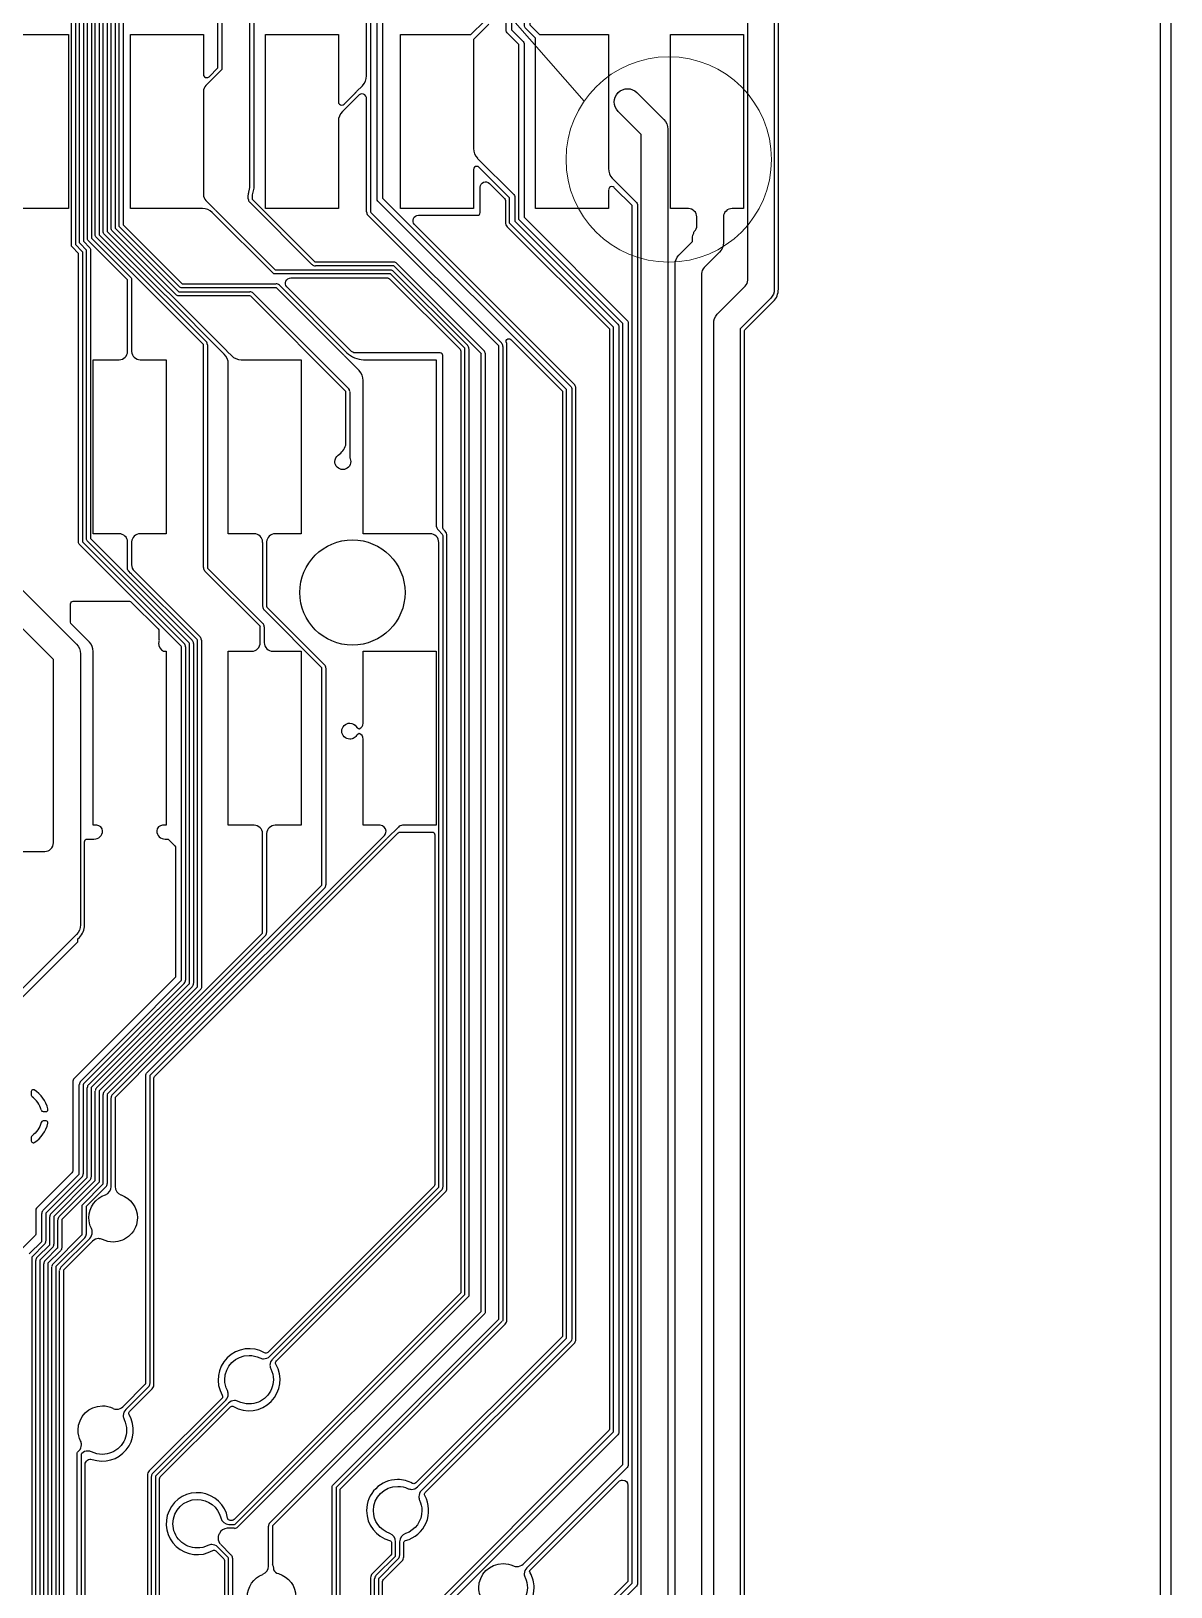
# Model space of a CAD drawing. Extents: x 4328 to 4769, y 264 to 576.
# Drawn here: x 4661.06 to 4682.5, y 472.98 to 502.26 of the extents above; entities that cross this region are included whole.
import ezdxf

# ---------------------------------------------------------------- set-up
doc = ezdxf.new("R2010")
doc.units = 0
doc.layers.add('gbr-dxf_layer0', color=7, linetype='Continuous')
doc.layers.add('gbr-outline-dxf_layer1', color=2, linetype='Continuous')
doc.layers.add('備註', color=1, linetype='Continuous', lineweight=5)

msp = doc.modelspace()

# ---------------------------------------------------------------- linework, layer by layer
at = {"layer": 'gbr-dxf_layer0'}
for p, q in [((4665.468, 498.946), (4665.468, 502.194)), ((4664.634, 501.525), (4664.458, 501.349)), ((4666.838, 500.559), (4666.838, 498.919)), ((4664.281, 498.919), (4662.928, 498.919)), ((4665.143, 499.101), (4665.143, 499.174)), ((4666.341, 497.867), (4665.169, 499.038)), ((4665.218, 499.175), (4665.218, 499.103)), ((4665.221, 499.092), (4666.396, 497.918)), ((4666.838, 498.919), (4665.495, 498.919)), ((4669.855, 496.335), (4667.394, 498.795)), ((4667.448, 498.847), (4669.906, 496.39)), ((4666.94, 496.158), (4665.674, 497.425)), ((4663.572, 497.193), (4664.348, 496.418)), ((4663.634, 497.344), (4664.738, 496.239)), ((4666.972, 495.484), (4665.182, 497.274)), ((4665.234, 497.328), (4667.024, 495.538)), ((4682.3, 497.395), (4682.3, 460.843)), ((4664.299, 492.163), (4664.299, 496.356)), ((4664.374, 496.355), (4664.374, 492.162)), ((4667.228, 495.871), (4666.945, 496.153)), ((4667.05, 495.473), (4667.05, 494.465)), ((4662.873, 492.217), (4662.873, 492.633)), ((4662.948, 492.633), (4662.948, 492.214)), ((4665.414, 491.428), (4665.414, 492.633)), ((4665.488, 492.633), (4665.488, 491.427)), ((4668.727, 480.509), (4668.727, 492.635)), ((4668.802, 492.633), (4668.802, 480.508)), ((4664.18, 490.807), (4662.947, 492.041)), ((4665.365, 491.06), (4664.326, 492.098)), ((4664.377, 492.153), (4665.419, 491.112)), ((4666.523, 490.282), (4665.439, 491.365)), ((4665.493, 491.417), (4666.577, 490.333)), ((4665.369, 490.752), (4665.369, 491.05)), ((4665.444, 491.048), (4665.444, 490.751)), ((4664.036, 484.338), (4664.036, 490.733)), ((4664.111, 490.734), (4664.111, 484.339)), ((4663.886, 484.4), (4663.886, 490.671)), ((4663.961, 490.672), (4663.961, 484.401)), ((4666.528, 486.196), (4666.528, 490.269)), ((4666.602, 490.272), (4666.602, 486.194)), ((4665.413, 485.292), (4665.413, 487.146)), ((4665.488, 487.146), (4665.488, 485.293)), ((4663.46, 483.121), (4666.524, 486.185)), ((4666.577, 486.132), (4663.512, 483.068)), ((4665.463, 485.23), (4663.45, 483.218)), ((4664.086, 484.276), (4662.193, 482.383)), ((4663.392, 483.9), (4663.883, 484.391)), ((4663.936, 484.338), (4663.445, 483.847)), ((4661.99, 482.498), (4663.39, 483.897)), ((4663.443, 483.845), (4662.043, 482.445)), ((4662.439, 482.312), (4663.395, 483.268)), ((4663.448, 483.215), (4662.492, 482.259)), ((4662.589, 482.25), (4663.457, 483.119)), ((4663.51, 483.066), (4662.642, 482.197)), ((4661.964, 480.758), (4661.964, 482.435)), ((4662.039, 482.436), (4662.039, 480.756)), ((4662.114, 480.694), (4662.114, 482.373)), ((4662.189, 482.374), (4662.189, 480.695)), ((4662.413, 480.57), (4662.413, 482.249)), ((4662.488, 482.25), (4662.488, 480.571)), ((4661.283, 481.927), (4661.335, 481.927)), ((4662.563, 480.514), (4662.563, 482.186)), ((4662.638, 482.188), (4662.638, 480.513)), ((4661.285, 480.072), (4661.96, 480.747)), ((4662.163, 480.632), (4661.488, 479.957)), ((4665.549, 477.324), (4668.724, 480.499)), ((4668.776, 480.446), (4665.602, 477.271)), ((4661.26, 479.494), (4661.26, 480.008)), ((4661.335, 480.01), (4661.335, 479.491)), ((4661.409, 479.429), (4661.409, 479.946)), ((4661.484, 479.948), (4661.484, 479.431)), ((4661.559, 479.37), (4661.559, 479.884)), ((4661.634, 479.886), (4661.634, 479.367)), ((4661.469, 479.061), (4662.013, 479.605)), ((4661.021, 479.247), (4661.256, 479.482)), ((4661.309, 479.429), (4661.074, 479.194)), ((4661.459, 479.368), (4661.223, 479.132)), ((4661.32, 479.123), (4661.555, 479.359)), ((4661.07, 479.185), (4661.07, 462.451)), ((4661.144, 462.373), (4661.144, 479.122)), ((4661.219, 479.123), (4661.219, 462.375)), ((4661.294, 462.314), (4661.294, 479.06)), ((4661.369, 479.061), (4661.369, 462.311)), ((4661.444, 462.249), (4661.444, 478.999)), ((4661.519, 478.997), (4661.519, 462.251)), ((4669.281, 478.442), (4664.948, 474.109)), ((4663.265, 476.746), (4662.838, 476.319)), ((4663.322, 468.746), (4663.322, 475.061)), ((4663.397, 475.059), (4663.397, 468.748)), ((4664.884, 474.083), (4664.783, 474.083)), ((4665.521, 473.404), (4665.521, 474.123)), ((4665.596, 474.124), (4665.596, 473.401)), ((4664.624, 473.78), (4664.817, 473.586)), ((4667.915, 473.57), (4667.915, 473.831)), ((4667.99, 473.83), (4667.99, 473.569)), ((4667.964, 473.507), (4667.598, 473.141)), ((4667.519, 468.378), (4667.519, 473.132)), ((4667.594, 473.13), (4667.594, 468.377))]:
    msp.add_line(p, q, dxfattribs=at)
at = {"layer": 'gbr-dxf_layer0', "linetype": 'Continuous'}
for points in [[(4667.368, 501.417), (4667.368, 521.146), (4666.111, 522.404, -0.210077), (4666.099, 522.431), (4666.099, 534.62, -0.058534), (4666.098, 534.629), (4666.098, 537.297)], [(4666.173, 537.299), (4666.173, 534.632, -0.039547), (4666.174, 534.626), (4666.174, 522.447), (4667.431, 521.19, -0.210077), (4667.443, 521.162), (4667.443, 501.291)], [(4664.362, 501.383, 0.188979), (4664.404, 501.4), (4664.57, 501.567), (4664.57, 521.093, -0.208744), (4664.581, 521.121), (4665.799, 522.339), (4665.799, 537.094)], [(4667.699, 534.104), (4667.699, 524.456), (4668.994, 523.16, -0.183272), (4669.027, 523.146), (4671.055, 521.117, -0.207121), (4671.07, 521.08), (4671.07, 508.952, -0.200068), (4671.055, 508.917), (4670.439, 508.3), (4670.439, 502.374), (4670.619, 502.194), (4671.918, 502.194), (4671.918, 499.671)], [(4664.768, 533.777), (4664.768, 523.538, -0.208774), (4664.757, 523.51), (4663.949, 522.701), (4663.949, 518.756, -0.208744), (4663.938, 518.729), (4662.639, 517.429), (4662.639, 498.55), (4663.836, 497.353), (4665.17, 497.353)], [(4671.31, 525.898), (4674.451, 522.757), (4682.065, 515.143, -0.19892), (4682.3, 514.577), (4682.3, 497.395)], [(4663.761, 524.027), (4663.265, 523.531), (4663.265, 518.286, -0.215633), (4663.254, 518.257), (4662.489, 517.492), (4662.489, 498.488), (4663.632, 497.346)], [(4662.805, 523.706), (4662.732, 523.633), (4662.732, 518.411, -0.208714), (4662.721, 518.383), (4662.04, 517.702), (4662.04, 498.303), (4662.162, 498.181, -0.210077), (4662.174, 498.153), (4662.174, 492.708), (4664.086, 490.796)], [(4662.873, 496.24), (4662.873, 497.575), (4662.126, 498.322, -0.208773), (4662.115, 498.35), (4662.115, 517.653, -0.215633), (4662.126, 517.682), (4662.807, 518.363), (4662.807, 523.586, -0.200354), (4662.818, 523.613), (4662.9, 523.695)], [(4664.907, 523.447), (4664.299, 522.839), (4664.299, 518.839, -0.215633), (4664.288, 518.81), (4662.789, 517.311), (4662.789, 498.613), (4663.898, 497.503), (4665.662, 497.503)], [(4662.564, 498.535), (4662.564, 517.444, -0.208744), (4662.575, 517.471), (4663.874, 518.771), (4663.874, 522.717, -0.195893), (4663.884, 522.743)], [(4669.44, 499.713, 0.395847), (4669.378, 499.653), (4669.378, 498.919), (4668.008, 498.919), (4668.008, 502.194), (4669.332, 502.194), (4669.586, 502.448), (4669.586, 508.136), (4668.65, 509.072, -0.207121), (4668.636, 509.109), (4668.636, 520.716), (4667.579, 521.773, -0.182461), (4667.565, 521.805), (4666.569, 522.801, -0.208773), (4666.558, 522.829)], [(4665.863, 522.296), (4664.645, 521.079), (4664.645, 501.553, -0.205919), (4664.635, 501.525)], [(4662.225, 518.246), (4661.89, 517.912), (4661.89, 498.241), (4662.012, 498.119, -0.210323), (4662.025, 498.091), (4662.025, 492.646), (4663.936, 490.734)], [(4662.871, 518.321), (4662.19, 517.64), (4662.19, 498.364), (4662.937, 497.617, -0.208773), (4662.948, 497.589), (4662.948, 496.241)], [(4663.031, 518.281), (4663.031, 518.263, -0.215633), (4663.02, 518.235), (4662.339, 517.554), (4662.339, 498.426), (4663.571, 497.195)], [(4663.881, 490.683), (4661.962, 492.603, -0.210358), (4661.95, 492.63), (4661.95, 498.075), (4661.827, 498.197, -0.210323), (4661.815, 498.225), (4661.815, 517.927, -0.195893), (4661.826, 517.953)], [(4664.031, 490.745), (4662.111, 492.665, -0.210077), (4662.099, 492.692), (4662.099, 498.137), (4661.977, 498.259, -0.210077), (4661.965, 498.287), (4661.965, 517.718, -0.195893), (4661.976, 517.744)], [(4664.294, 496.366), (4663.52, 497.14, -0.045837), (4663.515, 497.145), (4662.275, 498.384, -0.208773), (4662.264, 498.412), (4662.264, 517.569, -0.188771), (4662.274, 517.595)], [(4663.579, 497.292), (4662.425, 498.446, -0.208773), (4662.414, 498.474), (4662.414, 517.507, -0.188771), (4662.424, 517.533)], [(4662.714, 498.599), (4662.714, 517.326, -0.188771), (4662.724, 517.352)], [(4671.918, 499.267), (4671.918, 498.919), (4670.548, 498.919), (4670.548, 502.123), (4670.354, 502.318, -0.207166), (4670.339, 502.355), (4670.339, 508.318, -0.212306), (4670.354, 508.356)], [(4675.115, 497.408), (4675.115, 505.027, 0.19895), (4675.02, 505.257), (4674.585, 505.692), (4674.585, 507.758, 0.414254), (4674.535, 507.808), (4674.149, 507.808, -0.392953), (4674.099, 507.854)], [(4668.214, 474.816, 0.196567), (4668.327, 474.862), (4671.129, 477.664), (4671.129, 495.511), (4667.581, 499.06, -0.207121), (4667.566, 499.097), (4667.566, 507.125)], [(4667.747, 507.265, 0.184054), (4667.666, 507.123), (4667.666, 499.116), (4671.214, 495.567, -0.207121), (4671.229, 495.531), (4671.229, 477.646, -0.213351), (4671.214, 477.608), (4668.398, 474.791, 0.193668), (4668.351, 474.679)], [(4674.458, 505.784, 0.192464), (4674.506, 505.664), (4674.966, 505.204, -0.202718), (4675.039, 505.023), (4675.039, 497.402, -0.190595), (4674.972, 497.231, -0.008374), (4674.966, 497.225), (4674.399, 496.658), (4674.399, 469.669), (4674.618, 469.449, -0.202686), (4674.691, 469.269), (4674.691, 468.951)], [(4674.135, 468.15, -0.212096), (4673.985, 468.489, -0.214513), (4674.139, 468.83, 0.20912), (4674.191, 468.949), (4674.191, 469.169), (4673.977, 469.383, -0.206463), (4673.899, 469.565), (4673.899, 496.761, -0.190595), (4673.966, 496.932, -0.008374), (4673.972, 496.938), (4674.493, 497.459, 0.191188), (4674.539, 497.57), (4674.539, 504.898, -0.183526), (4674.535, 504.915)], [(4665.145, 499.197), (4665.173, 499.313), (4665.173, 503.105, 0.412043), (4665.011, 503.268)], [(4665.248, 503.105), (4665.248, 499.31, -0.066895), (4665.247, 499.3), (4665.218, 499.178)], [(4670.312, 473.411), (4672.187, 475.286), (4672.187, 496.759), (4670.247, 498.699, -0.216003), (4670.23, 498.736), (4670.23, 502.007), (4670.011, 502.227, -0.206982), (4669.996, 502.264), (4669.996, 502.899)], [(4670.096, 502.9), (4670.096, 502.283), (4670.315, 502.063, -0.206982), (4670.33, 502.027), (4670.33, 498.757), (4672.272, 496.815, -0.207121), (4672.287, 496.778), (4672.287, 475.265, -0.200099), (4672.272, 475.229), (4670.382, 473.339, 0.195201), (4670.335, 473.226)], [(4669.671, 502.392), (4669.378, 502.099), (4669.378, 500.047, 0.194414), (4669.455, 499.866)], [(4672.793, 461.038), (4672.793, 461.545), (4672.932, 461.545, 0.320614), (4672.992, 461.591, 0.082001), (4672.938, 461.712, -0.443053), (4672.92, 462.082), (4673.172, 462.334), (4673.172, 497.866, -0.199516), (4673.245, 498.043), (4673.502, 498.3, -0.161683), (4673.523, 498.457, -0.223969), (4673.534, 498.487, 0.197902), (4673.582, 498.601), (4673.582, 498.761, 0.40035), (4673.423, 498.919), (4673.088, 498.919), (4673.088, 502.194), (4674.458, 502.194), (4674.458, 498.919), (4674.246, 498.919)], [(4664.456, 501.347), (4664.345, 501.236, 0.195028), (4664.298, 501.123), (4664.298, 499.182, 0.193209), (4664.345, 499.07)], [(4667.443, 501.289), (4667.443, 501.014, -0.017023), (4667.445, 501.003, -0.108452), (4667.443, 500.987), (4667.443, 498.857)], [(4667.278, 501.076, 0.143282), (4667.229, 501.061), (4666.912, 500.744, 0.195651), (4666.838, 500.561)], [(4666.901, 500.864, 0.19439), (4666.945, 500.883), (4667.155, 501.093, -0.080726), (4667.162, 501.103, -0.037102), (4667.181, 501.119), (4667.291, 501.229)], [(4667.368, 498.859), (4667.368, 501.006, 0.344532), (4667.279, 501.076)], [(4672.517, 500.333), (4672.102, 500.748, -1), (4672.455, 501.101), (4672.963, 500.594, -0.202686), (4673.036, 500.413), (4673.036, 470.549, -0.190572), (4672.969, 470.378, -0.008356), (4672.963, 470.372), (4672.391, 469.8)], [(4671.924, 470.106, 0.19483), (4672.037, 470.153), (4672.536, 470.652), (4672.536, 500.288, 0.195666), (4672.518, 500.332)], [(4669.457, 499.864), (4670.138, 499.182, -0.216003), (4670.155, 499.145), (4670.155, 498.685), (4672.098, 496.742, -0.207112), (4672.112, 496.705), (4672.112, 475.879, -0.200121), (4672.097, 475.844), (4668.454, 472.201), (4668.454, 470.705, 0.308897), (4668.56, 470.556, -0.315167), (4668.86, 470.127, -0.314554), (4668.561, 469.699)], [(4668.369, 472.257), (4672.012, 475.9), (4672.012, 496.686), (4670.07, 498.629, -0.207112), (4670.055, 498.665), (4670.055, 499.124), (4669.485, 499.694, 0.198951), (4669.441, 499.713)], [(4671.918, 499.67, 0.193857), (4671.991, 499.488), (4672.447, 499.033, -0.207121), (4672.462, 498.996), (4672.462, 473.031, -0.200121), (4672.447, 472.995), (4671.467, 472.015)], [(4667.67, 468.424), (4667.67, 473.085, -0.198831), (4667.685, 473.12), (4668.033, 473.468, 0.198469), (4668.066, 473.548), (4668.066, 473.805, -0.342498), (4668.103, 473.853, 0.487283), (4668.464, 474.699, -0.336244), (4668.472, 474.758), (4671.268, 477.554, 0.198933), (4671.305, 477.643), (4671.305, 495.532, 0.198941), (4671.268, 495.621), (4668.271, 498.618, -0.66803), (4668.343, 498.792), (4669.455, 498.792, 0.414254), (4669.505, 498.842), (4669.505, 499.321, -0.668052), (4669.679, 499.393), (4669.965, 499.107, -0.199058), (4669.98, 499.072), (4669.98, 498.664, 0.198626), (4670.016, 498.575), (4671.936, 496.655), (4671.936, 475.952, -0.199), (4671.922, 475.917), (4668.293, 472.288, 0.198757)], [(4669.214, 496.292), (4667.816, 497.689), (4665.636, 497.689, -0.220518), (4665.608, 497.703), (4664.466, 498.844, 0.196688), (4664.282, 498.919)], [(4664.346, 499.07), (4664.51, 498.906, -0.011307), (4664.521, 498.895)], [(4664.524, 498.892), (4665.651, 497.764), (4667.83, 497.764, -0.208774), (4667.858, 497.753), (4669.266, 496.346)], [(4674.245, 498.919, 0.408609), (4674.082, 498.76), (4674.082, 498.434)], [(4665.665, 497.428), (4663.882, 497.428, -0.210079), (4663.855, 497.44), (4662.725, 498.571, -0.208773), (4662.714, 498.599)], [(4665.172, 497.278), (4663.82, 497.278, -0.218491), (4663.792, 497.291), (4662.576, 498.507, -0.210077), (4662.564, 498.535)], [(4674.082, 498.431), (4674.082, 498.277, -0.199507), (4674.008, 498.099), (4673.718, 497.809, 0.196436), (4673.672, 497.695)], [(4666.405, 497.914), (4667.892, 497.914, -0.208774), (4667.92, 497.903), (4669.575, 496.248)], [(4663.473, 468.793), (4663.473, 475.014, -0.19899), (4663.487, 475.049), (4664.805, 476.367, -0.342967), (4664.866, 476.375, 0.767679), (4665.663, 477.172, -0.34086), (4665.671, 477.232), (4668.863, 480.425, 0.19881), (4668.878, 480.461), (4668.878, 492.766, 0.198935), (4668.845, 492.846), (4668.815, 492.877, -0.176659), (4668.803, 492.909), (4668.803, 496.152, 0.414082), (4668.753, 496.202), (4667.129, 496.202, -0.064786), (4667.05, 496.262), (4665.866, 497.446, -0.638003), (4665.944, 497.614), (4667.764, 497.614, -0.198867), (4667.799, 497.599), (4669.127, 496.271, -0.198757), (4669.142, 496.236), (4669.142, 478.516), (4664.874, 474.248, -0.198964), (4664.839, 474.233), (4664.804, 474.233, -0.364112), (4664.755, 474.275)], [(4665.728, 497.477), (4666.998, 496.206, 0.191264), (4667.313, 496.075), (4668.676, 496.075), (4668.676, 492.971, 0.183951), (4668.72, 492.864), (4668.791, 492.793, -0.208755), (4668.802, 492.765), (4668.802, 492.649, -0.012029), (4668.802, 492.637)], [(4673.672, 497.693), (4673.672, 462.236, -0.205347), (4673.598, 462.053), (4673.274, 461.729, -0.027516), (4673.253, 461.71, 0.101755), (4673.198, 461.607, 0.390944), (4673.262, 461.545), (4673.401, 461.545), (4673.401, 461.038), (4672.793, 461.038)], [(4664.766, 495.997, 0.195786), (4664.691, 496.181), (4663.583, 497.289)], [(4674.768, 460.818), (4674.768, 461.606, 0.414145), (4674.718, 461.656), (4674.564, 461.656, -0.400007), (4674.514, 461.704), (4674.514, 461.759, -0.288973), (4674.545, 461.803, 0.013702), (4674.561, 461.809, 0.073438), (4674.591, 461.822, 0.280899), (4674.767, 462.112), (4674.767, 468.005, 0.249578), (4675.025, 468.489, 0.249569), (4674.767, 468.973), (4674.767, 469.272, 0.198931), (4674.672, 469.503), (4674.485, 469.69, -0.136152), (4674.475, 469.714), (4674.475, 496.612, -0.136486), (4674.485, 496.636), (4675.02, 497.171, 0.198923), (4675.115, 497.402)], [(4666.906, 472.203, -0.339276), (4666.869, 472.251), (4666.869, 474.818), (4669.976, 477.925, 0.198961), (4670.009, 478.005), (4670.009, 496.361, 0.110922), (4670.004, 496.382), (4669.998, 496.396, -0.110818), (4669.993, 496.417, -0.198951), (4670.008, 496.452)], [(4670.009, 496.454, -0.198941), (4670.044, 496.468, -0.198951), (4670.08, 496.454), (4671.053, 495.48), (4671.053, 477.695), (4668.294, 474.936, -0.198941), (4668.259, 474.922, -0.127131), (4668.234, 474.928)], [(4669.292, 496.28), (4669.292, 478.47, -0.205919), (4669.282, 478.442)], [(4669.933, 496.325), (4669.933, 478.005, -0.188771), (4669.923, 477.98)], [(4662.71, 492.8), (4662.226, 492.8), (4662.226, 496.075), (4662.713, 496.075, 0.397115), (4662.873, 496.23, -0.008094), (4662.873, 496.237)], [(4662.948, 496.237, -0.008061), (4662.948, 496.23, 0.401012), (4663.111, 496.075)], [(4663.112, 496.075), (4663.596, 496.075), (4663.596, 492.8), (4663.108, 492.8, 0.397115), (4662.948, 492.645, -0.008092), (4662.948, 492.637)], [(4664.742, 496.236, -0.011399), (4664.752, 496.225), (4664.825, 496.153)], [(4665.413, 492.637, -0.008061), (4665.413, 492.645, 0.394589), (4665.255, 492.8), (4664.766, 492.8), (4664.766, 495.996)], [(4665.012, 496.075), (4666.136, 496.075), (4666.136, 492.8), (4665.646, 492.8, 0.392866), (4665.488, 492.645, -0.008092), (4665.488, 492.637)], [(4669.602, 496.183), (4669.602, 478.152, -0.208774), (4669.591, 478.124), (4665.6, 474.133)], [(4666.836, 494.28, 0.167057), (4666.975, 494.468), (4666.975, 495.475)], [(4667.061, 494.211, -0.092345), (4667.071, 494.157, -0.414224), (4666.921, 494.007, -0.414224), (4666.771, 494.157, -0.244422), (4666.835, 494.279)], [(4667.05, 494.461), (4667.05, 494.25, -0.05128), (4667.05, 494.242, 0.021466), (4667.06, 494.213)], [(4662.873, 492.637, -0.008061), (4662.873, 492.645, 0.401014), (4662.711, 492.8)], [(4661.313, 486.82, 0.407048), (4661.478, 486.982), (4661.478, 490.434), (4660.146, 491.766, -0.205241), (4660.072, 491.952), (4660.072, 492.635)], [(4662.943, 492.044, -0.01359), (4662.934, 492.054), (4662.886, 492.102, -0.210113), (4662.873, 492.13), (4662.873, 492.201, -0.012579), (4662.873, 492.212)], [(4662.948, 492.212, 0.194922), (4662.994, 492.099), (4664.235, 490.858)], [(4660.629, 492.002), (4661.909, 490.722, -0.203277), (4661.986, 490.539), (4661.986, 485.442, -0.203473), (4661.912, 485.258)], [(4662.24, 487.054, 0.398981), (4662.403, 487.208, 0.392261), (4662.292, 487.313), (4662.226, 487.313), (4662.226, 490.585, 0.185898), (4662.154, 490.759), (4661.816, 491.097, -0.199058), (4661.801, 491.133), (4661.801, 491.48, -0.414257), (4661.851, 491.53), (4662.906, 491.53, -0.199144), (4662.941, 491.515), (4663.446, 491.01, -0.198885), (4663.461, 490.975), (4663.461, 490.818, -0.154669), (4663.462, 490.795)], [(4664.261, 490.796), (4664.261, 484.256, -0.208754), (4664.25, 484.229), (4662.342, 482.321, 0.1991), (4662.338, 482.312)], [(4663.461, 490.793), (4663.461, 490.765, -0.125085), (4663.455, 490.742, 0.260331), (4663.545, 490.588), (4663.596, 490.588), (4663.596, 487.313), (4663.532, 487.313)], [(4665.249, 487.313), (4664.766, 487.313), (4664.766, 490.588), (4665.21, 490.588, 0.407739), (4665.369, 490.751)], [(4665.444, 490.751, 0.410248), (4665.605, 490.588), (4666.136, 490.588), (4666.136, 487.313), (4665.652, 487.313)], [(4667.306, 488.935, 0.317629), (4667.231, 489.041, 0.102992), (4667.192, 489.017, -0.109278), (4667.135, 488.959, -0.146664), (4667.052, 488.935, -0.414224), (4666.902, 489.085, -0.414224), (4667.052, 489.235, -0.242757), (4667.175, 489.172)], [(4667.175, 489.17, 0.158772), (4667.231, 489.128, 0.317348), (4667.306, 489.234)], [(4667.735, 487.203, 0.404284), (4667.624, 487.313), (4667.306, 487.313), (4667.306, 488.933)], [(4662.072, 469.432), (4662.072, 475.283, -0.514318), (4662.207, 475.379, 0.693854), (4662.902, 476.223, -0.342891), (4662.91, 476.284), (4663.333, 476.707, 0.198962), (4663.366, 476.787), (4663.366, 482.553, -0.199), (4663.381, 482.588), (4667.964, 487.172, -0.198757), (4668, 487.186), (4668.602, 487.186, -0.414254), (4668.652, 487.136), (4668.652, 480.554, -0.198857), (4668.637, 480.519), (4665.51, 477.393, -0.341416), (4665.45, 477.385, 0.767948), (4664.653, 476.588, -0.341492), (4664.645, 476.527), (4663.279, 475.162, 0.198325), (4663.246, 475.082), (4663.246, 468.725, 0.19907)], [(4663.215, 476.81), (4663.215, 482.62, -0.223201), (4663.229, 482.649), (4667.703, 487.123, 0.194105), (4667.734, 487.201)], [(4663.531, 487.313, 0.394642), (4663.419, 487.208, 0.400516), (4663.581, 487.054)], [(4665.413, 487.151, -0.008061), (4665.413, 487.158, 0.401014), (4665.251, 487.313)], [(4665.651, 487.313, 0.401057), (4665.488, 487.158, -0.008092), (4665.488, 487.151)], [(4667.966, 487.28), (4667.762, 487.077, -0.015312), (4667.755, 487.068)], [(4663.583, 487.054), (4663.614, 487.054, -0.198855), (4663.649, 487.039), (4663.761, 486.926, -0.198874), (4663.776, 486.891), (4663.776, 484.475, -0.198744), (4663.761, 484.44), (4661.856, 482.534, 0.198757), (4661.841, 482.499), (4661.841, 481.825)], [(4662.062, 485.437), (4662.062, 487.004, -0.414107), (4662.112, 487.054), (4662.239, 487.054)], [(4657.395, 481.73), (4657.395, 482.547), (4659.756, 484.908, 0.198935), (4659.816, 485.052), (4659.816, 486.438, -0.198856), (4659.83, 486.474), (4660.162, 486.805, -0.198874), (4660.197, 486.82), (4661.31, 486.82)], [(4658.93, 481.85), (4658.93, 482.09, -0.198845), (4658.944, 482.125), (4661.937, 485.118), (4661.937, 485.176), (4661.965, 485.204, 0.198864), (4662.062, 485.437)], [(4661.912, 485.258), (4658.849, 482.195, 0.197235), (4658.802, 482.081)], [(4663.397, 483.27), (4665.41, 485.283, 0.18496), (4665.413, 485.291)], [(4662.14, 482.436), (4664.032, 484.329, 0.184663), (4664.036, 484.337)], [(4661.096, 482.337, 0.400399), (4661.058, 482.301), (4661.058, 482.235)], [(4661.372, 481.975, 0.196192), (4661.114, 482.333, 0.115104), (4661.098, 482.337)], [(4662.338, 482.31), (4662.338, 480.615, -0.225285), (4662.327, 480.584), (4661.638, 479.895)], [(4661.841, 481.825), (4661.841, 480.809, -0.198889), (4661.826, 480.774), (4661.159, 480.107, 0.198874), (4661.144, 480.071), (4661.144, 479.62, -0.198744), (4661.13, 479.585), (4660.891, 479.346, 0.198874), (4660.877, 479.311), (4660.877, 462.532, -0.198757), (4660.862, 462.496), (4660.036, 461.671, -0.198757), (4660.001, 461.656), (4659.125, 461.656)], [(4661.245, 481.72, -0.171367), (4661.074, 481.469, 0.219772), (4661.058, 481.442), (4661.058, 481.375)], [(4661.117, 481.345, 0.196212), (4661.372, 481.705, 0.039795), (4661.373, 481.711)], [(4661.373, 481.712, 0.405894), (4661.337, 481.749), (4661.283, 481.749)], [(4662.013, 480.694), (4661.338, 480.019, 0.184812), (4661.335, 480.01)], [(4661.435, 480.01), (4662.11, 480.685, 0.184777), (4662.114, 480.693)], [(4662.028, 480.18), (4662.409, 480.561, 0.184663), (4662.413, 480.569)], [(4662.19, 479.728, -0.113346), (4662.144, 479.927, -0.322067), (4662.455, 480.36, 0.317287), (4662.563, 480.513)], [(4662.017, 479.614), (4662.017, 480.153, -0.195893), (4662.028, 480.179)], [(4662.749, 480.359, -0.320113), (4663.057, 479.927, -0.414217), (4662.6, 479.471, -0.114255), (4662.4, 479.517)], [(4661.619, 478.999), (4662.161, 479.54, 0.195078), (4662.207, 479.653)], [(4661.17, 479.185), (4661.406, 479.421, 0.184709), (4661.409, 479.429)], [(4661.634, 479.364, -0.190002), (4661.608, 479.306), (4661.373, 479.07)], [(4662.066, 479.552), (4661.523, 479.008, 0.19904), (4661.519, 478.999)], [(4662.212, 479.486), (4661.672, 478.946, 0.198748), (4661.668, 478.937)], [(4661.668, 478.936), (4661.668, 461.592, 0.3905), (4661.732, 461.529), (4661.935, 461.529), (4661.935, 461.023), (4661.327, 461.023)], [(4661.528, 461.529, 0.404715), (4661.593, 461.593), (4661.593, 478.937)], [(4664.765, 476.609, 0.10432), (4664.75, 476.675, -0.11709), (4664.701, 476.88, -0.414201), (4665.158, 477.336, -0.11347), (4665.357, 477.29)], [(4665.551, 477.15, 0.106828), (4665.566, 477.083, -0.116111), (4665.614, 476.88, -0.414217), (4665.158, 476.423, -0.116543), (4664.953, 476.472, 0.107215), (4664.886, 476.487)], [(4662.671, 476.324, 0.194354), (4662.783, 476.371), (4663.211, 476.799)], [(4662.004, 475.658, 0.109108), (4661.989, 475.727, -0.116546), (4661.941, 475.931, -0.414201), (4662.397, 476.388, -0.11322), (4662.596, 476.342)], [(4663.348, 475.123), (4664.718, 476.493, 0.197741), (4664.765, 476.607)], [(4664.885, 476.487, 0.197733), (4664.771, 476.44), (4663.401, 475.07, 0.199005), (4663.397, 475.061)], [(4662.807, 476.131, -0.114092), (4662.853, 475.931, -0.414216), (4662.397, 475.475, -0.117536), (4662.191, 475.524, 0.103096), (4662.126, 475.538)], [(4661.921, 469.387), (4661.921, 475.493, -0.188771), (4661.931, 475.518)], [(4661.932, 475.519), (4661.957, 475.544, 0.195735), (4662.004, 475.657)], [(4662.124, 475.538, 0.197711), (4662.01, 475.491), (4661.996, 475.477), (4661.996, 469.385)], [(4666.608, 472.071, 0.316009), (4666.718, 472.222), (4666.718, 474.865, -0.188771), (4666.728, 474.89)], [(4667.952, 475, 0.414217), (4667.369, 474.417, 0.339408), (4667.802, 473.853)], [(4669.936, 472.38, 0.414218), (4670.52, 472.964, 0.126523), (4670.447, 473.245), (4670.438, 473.262, -0.127311), (4670.435, 473.274, -0.19906), (4670.442, 473.292), (4672.112, 474.962, -0.198931), (4672.184, 474.992, -0.414078), (4672.286, 474.89), (4672.286, 473.104, -0.19899), (4672.271, 473.068), (4671.362, 472.158, -0.198964), (4671.326, 472.144, -0.127072), (4671.302, 472.15)], [(4664.453, 473.777, 0.10936), (4664.384, 473.761, -0.115762), (4664.181, 473.713, -0.414217), (4663.725, 474.17, -0.414201), (4664.181, 474.626, -0.345977), (4664.625, 474.278, 0.331548), (4664.777, 474.158), (4664.886, 474.158)], [(4667.803, 473.986, -0.319551), (4667.496, 474.417, -0.414202), (4667.953, 474.873, -0.111639), (4668.149, 474.829, 0.098969), (4668.211, 474.816)], [(4668.351, 474.678, 0.103619), (4668.365, 474.612, -0.111167), (4668.409, 474.417, -0.320603), (4668.101, 473.985)], [(4664.747, 474.083, 0.293456), (4664.6, 473.988, -0.01344), (4664.589, 473.966, 0.106316), (4664.574, 473.899)], [(4664.781, 474.083, -0.005648), (4664.777, 474.083), (4664.749, 474.083)], [(4664.766, 473.531), (4664.566, 473.732, 0.192615), (4664.454, 473.777)], [(4667.802, 473.853, -0.341025), (4667.839, 473.805), (4667.839, 473.616, -0.199), (4667.825, 473.58), (4667.477, 473.232, 0.198967), (4667.443, 473.152), (4667.443, 468.356, 0.19896), (4667.477, 468.276), (4667.856, 467.897, -0.199097), (4667.871, 467.862), (4667.871, 461.706, -0.414254), (4667.821, 461.656), (4667.603, 461.656, 0.414253), (4667.553, 461.606), (4667.553, 460.234, 0.414107), (4667.603, 460.184), (4667.821, 460.184, -0.414254), (4667.871, 460.134), (4667.871, 455.963), (4666.389, 454.482, 0.19841), (4666.356, 454.402)], [(4664.473, 473.665, -0.341636), (4664.534, 473.657), (4664.68, 473.511, -0.198679), (4664.694, 473.476), (4664.694, 461.706, -0.414254)], [(4664.845, 473.521), (4664.845, 461.592, 0.401783), (4664.911, 461.529), (4665.111, 461.529), (4665.111, 461.023), (4664.503, 461.023), (4664.503, 461.529), (4664.702, 461.529)], [(4664.704, 461.529, 0.409828), (4664.77, 461.594), (4664.77, 473.523)], [(4667.545, 473.194), (4667.912, 473.56, 0.198743), (4667.915, 473.569)], [(4669.566, 472.697, -0.157651), (4669.48, 472.964, -0.4142), (4669.936, 473.42, -0.110367), (4670.13, 473.377, 0.102548), (4670.195, 473.363)], [(4665.643, 472.34, -0.033862), (4665.581, 472.336, -0.414205), (4665.125, 472.792, -0.309505), (4665.416, 473.217)], [(4665.522, 473.373, -0.012186), (4665.521, 473.385, -0.046294), (4665.522, 473.392, -0.032371), (4665.521, 473.401)], [(4665.619, 473.347), (4665.619, 473.302, 0.184064), (4665.709, 473.23, -0.333293), (4666.038, 472.792, -0.168554), (4665.939, 472.509)], [(4670.351, 473.155, -0.108241), (4670.393, 472.964, -0.414217), (4669.936, 472.508, -0.043126), (4669.858, 472.514, 0.032037), (4669.837, 472.516)]]:
    msp.add_lwpolyline(points, format="xyb", dxfattribs=at)
msp.add_lwpolyline([(4660.388, 498.919), (4660.388, 502.194), (4661.758, 502.194), (4661.758, 498.919)], close=True, dxfattribs=at)
for points in [[(4662.928, 498.919), (4662.928, 502.194), (4664.298, 502.194), (4664.298, 501.447)], [(4665.468, 502.194), (4666.838, 502.194), (4666.838, 500.928)], [(4671.396, 472.086), (4672.362, 473.051), (4672.362, 498.977), (4672.026, 499.312)], [(4665.495, 498.919), (4665.468, 498.919), (4665.468, 498.946)], [(4669.523, 496.194), (4667.878, 497.839), (4666.406, 497.839)], [(4664.895, 474.162), (4669.217, 478.484), (4669.217, 496.283)], [(4666.729, 474.891), (4669.858, 478.021), (4669.858, 496.326)], [(4665.547, 474.186), (4669.527, 478.166), (4669.527, 496.185)], [(4668.562, 492.8), (4667.306, 492.8), (4667.306, 495.681)], [(4662.289, 482.374), (4664.186, 484.27), (4664.186, 490.795)], [(4667.306, 489.235), (4667.306, 490.588), (4668.676, 490.588), (4668.676, 487.313), (4668.047, 487.313)], [(4667.751, 487.065), (4663.29, 482.605), (4663.29, 476.808)], [(4661.585, 479.948), (4662.264, 480.627), (4662.264, 482.312)], [(4662.462, 480.508), (4662.092, 480.138), (4662.092, 479.615)], [(4669.922, 477.979), (4666.793, 474.849), (4666.793, 472.227)]]:
    msp.add_lwpolyline(points, dxfattribs=at)
at = {"layer": 'gbr-dxf_layer0'}
for centre, radius, start, end in [((4664.36, 501.445), 0.0625, 179.9977, 270), ((4667.106, 501.415), 0.262, 314.995, 359.994), ((4666.9, 500.927), 0.0625, 179.9977, 270), ((4665.23, 499.175), 0.0875, 166.8047, 180.02), ((4671.981, 499.269), 0.0625, 91.006, 179.9998), ((4671.981, 499.269), 0.0625, 45.0042, 90.0039), ((4665.23, 499.101), 0.0875, 181.2257, 224.9718), ((4665.23, 499.101), 0.0125, 180.0335, 221.3445), ((4667.456, 498.857), 0.0875, 180.0066, 223.5355), ((4667.456, 498.857), 0.0125, 183.126, 224.9783), ((4666.405, 497.926), 0.0875, 225.0225, 270.0234), ((4666.405, 497.926), 0.0125, 231.4314, 266.9016), ((4665.665, 497.416), 0.0875, 45.0225, 89.994), ((4665.665, 497.416), 0.0125, 48.7575, 84.6401), ((4665.172, 497.266), 0.0875, 46.4019, 89.9854), ((4665.172, 497.266), 0.0125, 45.0159, 86.8605), ((4664.286, 496.356), 0.0125, 3.1395, 44.9841), ((4664.286, 496.356), 0.0875, 0.0149, 43.5625), ((4669.205, 496.283), 0.0125, 5.3625, 41.1862), ((4669.205, 496.283), 0.0875, 0.016, 45.0181), ((4669.846, 496.326), 0.0125, 3.1162, 38.5157), ((4669.846, 496.326), 0.0875, 359.9874, 44.9669), ((4665.011, 496.337), 0.262, 224.995, 269.9989), ((4669.515, 496.185), 0.0125, 5.3193, 41.239), ((4669.515, 496.185), 0.0875, 359.9766, 44.9775), ((4667.043, 495.684), 0.262, 359.9951, 44.9992), ((4666.963, 495.475), 0.0125, 5.3577, 41.2736), ((4666.963, 495.475), 0.0875, 0.0127, 45.0135), ((4668.565, 492.637), 0.162, 0, 90.0009), ((4664.386, 492.162), 0.0875, 180.006, 224.9775), ((4664.386, 492.162), 0.0125, 183.1357, 218.5715), ((4665.501, 491.427), 0.0873, 180.0452, 223.574), ((4665.501, 491.427), 0.0127, 183.1175, 225.0034), ((4665.357, 491.05), 0.0125, 3.1272, 45.0157), ((4665.357, 491.05), 0.0875, 0.0149, 43.6076), ((4663.874, 490.672), 0.0875, 1.1887, 42.5579), ((4664.024, 490.734), 0.0125, 0.0138, 44.9861), ((4664.024, 490.734), 0.0875, 1.2195, 42.5367), ((4664.173, 490.796), 0.0127, 0.0136, 45.0103), ((4664.173, 490.796), 0.0873, 1.2268, 42.5607), ((4663.874, 490.672), 0.0125, 359.9909, 44.9861), ((4666.515, 490.272), 0.0127, 0.0249, 44.9783), ((4666.515, 490.272), 0.0873, 2.1488, 43.5608), ((4668.046, 487.201), 0.113, 90.0011, 134.998), ((4666.515, 486.194), 0.0127, 315.0144, 359.9871), ((4666.515, 486.194), 0.0873, 315.0221, 358.8387), ((4665.401, 485.292), 0.0874, 315.1143, 0.0126), ((4663.874, 484.4), 0.0125, 315.0218, 356.8378), ((4663.874, 484.4), 0.0875, 315.0921, 359.9963), ((4664.024, 484.338), 0.0875, 315.107, 359.9841), ((4662.052, 482.436), 0.0873, 135.3422, 179.9837), ((4661.096, 482.237), 0.0375, 181.7496, 233.8505), ((4660.804, 481.838), 0.456, 15.0847, 53.6901), ((4662.052, 482.436), 0.0127, 135.8645, 176.8564), ((4662.201, 482.374), 0.0875, 135.188, 179.9519), ((4662.201, 482.374), 0.0125, 135.6592, 176.7834), ((4662.351, 482.312), 0.0873, 135.0989, 178.0563), ((4662.501, 482.25), 0.0875, 135.0225, 179.9907), ((4662.501, 482.25), 0.0125, 135.0184, 176.8249), ((4662.65, 482.188), 0.0875, 135.0282, 179.9889), ((4661.282, 481.964), 0.0375, 194.8326, 269.9958), ((4661.336, 481.964), 0.0375, 269.992, 358.4905), ((4661.336, 481.964), 0.0375, 0.0465, 13.444), ((4662.65, 482.188), 0.0125, 135.0181, 174.4622), ((4661.282, 481.712), 0.0375, 90.0062, 165.1703), ((4661.096, 481.376), 0.0375, 182.7283, 268.5606), ((4661.096, 481.376), 0.0375, 270.0129, 302.2688), ((4661.952, 480.756), 0.0127, 315.025, 0.0011), ((4661.952, 480.756), 0.0874, 315.0327, 358.0486), ((4662.101, 480.694), 0.0875, 315.107, 359.9874), ((4662.401, 480.57), 0.0875, 315.107, 359.9841), ((4662.8, 480.513), 0.163, 180.0024, 251.1492), ((4668.715, 480.508), 0.0127, 315.7633, 359.9813), ((4668.715, 480.508), 0.0873, 315.2578, 358.8261), ((4661.347, 480.01), 0.0873, 135.0959, 179.9915), ((4661.497, 479.948), 0.0875, 135.0225, 179.994), ((4661.497, 479.948), 0.0125, 135.0184, 176.8249), ((4661.646, 479.886), 0.0875, 135.3393, 180.0133), ((4661.646, 479.886), 0.0125, 135.8596, 176.8498), ((4662.005, 479.614), 0.0125, 315.0288, 356.8477), ((4662.005, 479.614), 0.0875, 315.0331, 0.0126), ((4662.045, 479.654), 0.163, 359.9943, 26.1334), ((4661.247, 479.491), 0.0127, 314.9704, 359.9491), ((4661.247, 479.491), 0.0873, 314.9785, 357.9959), ((4661.397, 479.429), 0.0875, 315.1142, 0.0127), ((4661.546, 479.367), 0.0125, 315.0251, 359.9778), ((4662.328, 479.372), 0.162, 90.4442, 134.9382), ((4662.328, 479.372), 0.163, 63.8336, 89.9883), ((4661.082, 479.185), 0.0127, 135.0196, 176.8558), ((4661.232, 479.123), 0.0875, 135.0225, 180.0234), ((4661.232, 479.123), 0.0125, 135.0209, 176.8618), ((4661.381, 479.061), 0.0875, 135.0421, 179.9546), ((4661.381, 479.061), 0.0125, 134.991, 176.7907), ((4661.531, 478.999), 0.0875, 135.0964, 178.0271), ((4661.681, 478.937), 0.0875, 135.1761, 178.8297), ((4665.43, 477.436), 0.162, 243.8662, 269.9991), ((4665.43, 477.436), 0.163, 270.4395, 314.9966), ((4665.713, 477.152), 0.163, 135.0033, 180.0029), ((4663.203, 476.808), 0.0125, 314.971, 359.9461), ((4663.203, 476.808), 0.0875, 314.9784, 357.993), ((4662.67, 476.487), 0.163, 243.8666, 270.0057), ((4662.953, 476.204), 0.163, 135.0033, 180.0029), ((4662.953, 476.204), 0.163, 180.7273, 206.1338), ((4663.409, 475.061), 0.0875, 135.1017, 178.03), ((4667.953, 474.417), 0.583, 61.2068, 90.0002), ((4664.181, 474.17), 0.583, 10.3661, 300.0407), ((4664.886, 474.17), 0.0125, 273.1751, 314.9816), ((4664.886, 474.17), 0.0875, 270.0093, 314.9775), ((4665.609, 474.124), 0.0875, 135.3393, 179.9855), ((4665.609, 474.124), 0.0125, 135.8579, 176.8253), ((4664.737, 473.897), 0.163, 179.9971, 224.9967), ((4667.753, 473.831), 0.162, 0.0061, 71.1441), ((4668.153, 473.831), 0.163, 108.8508, 180.002), ((4664.757, 473.523), 0.0125, 3.155, 38.6092), ((4664.757, 473.523), 0.0875, 0.041, 45.0209), ((4667.903, 473.569), 0.0875, 315.1658, 358.8656), ((4665.359, 473.37), 0.163, 291.0576, 0.0044), ((4665.542, 473.347), 0.0762, 1.4558, 44.69), ((4667.607, 473.132), 0.0875, 134.9914, 178.8537), ((4667.607, 473.132), 0.0125, 134.9922, 180.0118), ((4670.197, 473.525), 0.163, 270.0046, 315.0083), ((4670.497, 473.225), 0.163, 179.9914, 204.9201)]:
    msp.add_arc(centre, radius, start, end, dxfattribs=at)
at = {"layer": 'gbr-outline-dxf_layer1', "linetype": 'Continuous'}
msp.add_lwpolyline([(4648.025, 444.28), (4648.025, 514.58, -0.198917), (4648.318, 515.287), (4659.071, 526.039, 0.198917), (4659.363, 526.746), (4659.363, 541.259, -0.414218), (4659.863, 541.759), (4670.658, 541.759, -0.414068), (4671.158, 541.259), (4671.158, 526.746, 0.198918), (4671.451, 526.039), (4682.207, 515.284, -0.19885), (4682.5, 514.577), (4682.5, 444.318, -0.198916), (4682.207, 443.611), (4670.365, 431.769, 0.19885), (4670.219, 431.416), (4670.219, 423.385, -0.414217), (4669.719, 422.885), (4660.719, 422.885, -0.414369), (4660.219, 423.385), (4660.219, 431.465, 0.198621), (4660.073, 431.819), (4648.318, 443.573, -0.198916)], format="xyb", close=True, dxfattribs=at)
at = {"layer": 'gbr-outline-dxf_layer1'}
msp.add_circle((4667.102, 491.694), 0.99, dxfattribs=at)
at = {"layer": '備註', "linetype": 'Continuous'}
msp.add_line((4671.462, 500.941), (4650.464, 524.95), dxfattribs=at)
msp.add_circle((4673.053, 499.843), 1.933, dxfattribs=at)

doc.saveas('drawing.dxf')
